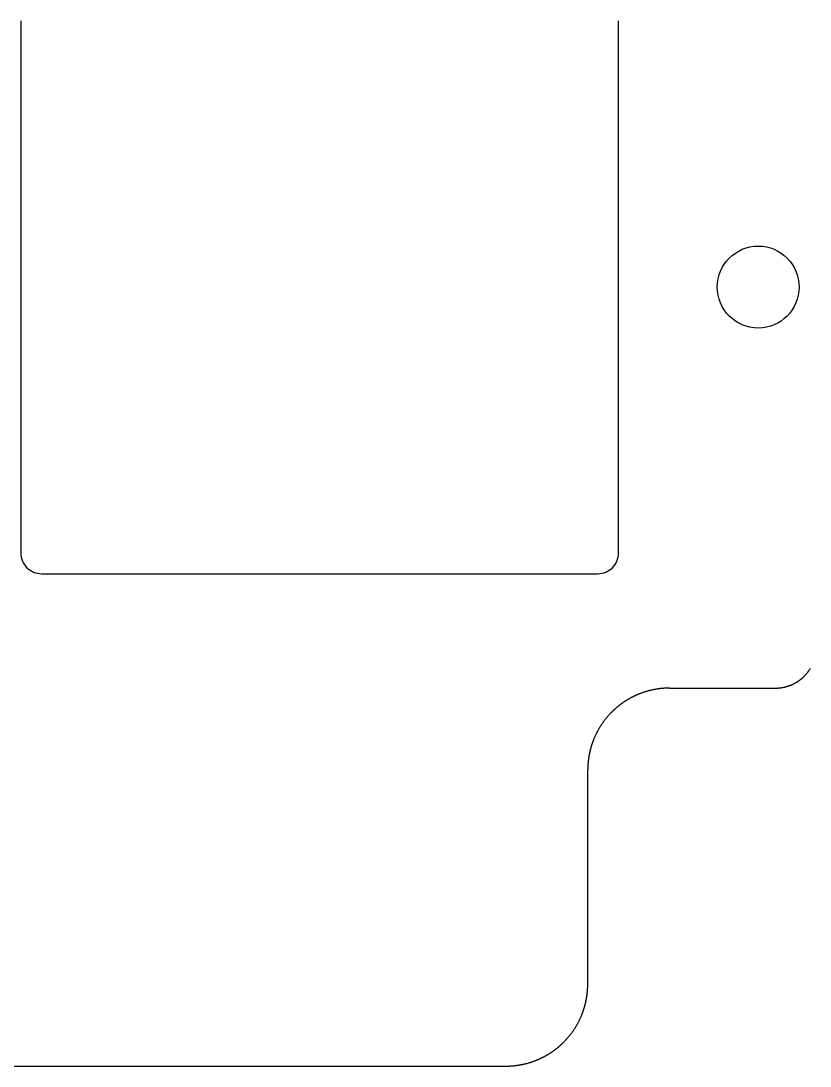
# Model space of a CAD drawing. Header units: millimetres. Extents: x -10 to 277, y -95 to 18.
# Drawn here: x 21.27 to 40.56, y -95.23 to -69.7 of the extents above; entities that cross this region are included whole.
import ezdxf

# ---------------------------------------------------------------- set-up
doc = ezdxf.new("R2010")
doc.units = ezdxf.units.MM
doc.header["$MEASUREMENT"] = 0
doc.layers.add('Edge.Cuts', color=53, linetype='CONTINUOUS')

msp = doc.modelspace()

# ---------------------------------------------------------------- linework, layer by layer
at = {"layer": 'Edge.Cuts', "linetype": 'Continuous'}
for p, q in [((21.275, -69.7), (21.275, -82.7)), ((35.875, -82.7), (35.875, -69.7)), ((21.775, -83.2), (35.375, -83.2)), ((40.340599, -85.769565), (40.344058, -85.766731)), ((40.344058, -85.766731), (40.347505, -85.763882)), ((40.347505, -85.763882), (40.350939, -85.761018)), ((40.350939, -85.761018), (40.35436, -85.758138)), ((40.35436, -85.758138), (40.357768, -85.755243)), ((40.357768, -85.755243), (40.361163, -85.752333)), ((40.361163, -85.752333), (40.364545, -85.749408)), ((40.364545, -85.749408), (40.367914, -85.746468)), ((40.367914, -85.746468), (40.371269, -85.743512)), ((40.371269, -85.743512), (40.374611, -85.740542)), ((40.374611, -85.740542), (40.37794, -85.737557)), ((40.37794, -85.737557), (40.381255, -85.734558)), ((40.381255, -85.734558), (40.384557, -85.731542)), ((40.384557, -85.731542), (40.387845, -85.728514)), ((40.387845, -85.728514), (40.39112, -85.725469)), ((40.39112, -85.725469), (40.39438, -85.722411)), ((40.39438, -85.722411), (40.397628, -85.719338)), ((40.397628, -85.719338), (40.400861, -85.71625)), ((40.400861, -85.71625), (40.404081, -85.713148)), ((40.404081, -85.713148), (40.407286, -85.710032)), ((40.407286, -85.710032), (40.410478, -85.706901)), ((40.410478, -85.706901), (40.413654, -85.703757)), ((40.413654, -85.703757), (40.416818, -85.700597)), ((40.416818, -85.700597), (40.419967, -85.697424)), ((40.419967, -85.697424), (40.423102, -85.694237)), ((40.423102, -85.694237), (40.426222, -85.691036)), ((40.426222, -85.691036), (40.429329, -85.68782)), ((40.429329, -85.68782), (40.43242, -85.684592)), ((40.43242, -85.684592), (40.435498, -85.681348)), ((40.435498, -85.681348), (40.43856, -85.678092)), ((40.43856, -85.678092), (40.441609, -85.674821)), ((40.441609, -85.674821), (40.444642, -85.671538)), ((40.444642, -85.671538), (40.447661, -85.66824)), ((40.447661, -85.66824), (40.450665, -85.664929)), ((40.450665, -85.664929), (40.453655, -85.661604)), ((40.453655, -85.661604), (40.456629, -85.658267)), ((40.456629, -85.658267), (40.459589, -85.654915)), ((40.459589, -85.654915), (40.462533, -85.65155)), ((40.462533, -85.65155), (40.465463, -85.648172)), ((40.465463, -85.648172), (40.468377, -85.644781)), ((40.468377, -85.644781), (40.471277, -85.641377)), ((40.471277, -85.641377), (40.474161, -85.63796)), ((40.474161, -85.63796), (40.47703, -85.634529)), ((40.47703, -85.634529), (40.479884, -85.631086)), ((40.479884, -85.631086), (40.482723, -85.627629)), ((40.482723, -85.627629), (40.485545, -85.624161)), ((40.485545, -85.624161), (40.488353, -85.620679)), ((40.488353, -85.620679), (40.491145, -85.617185)), ((40.491145, -85.617185), (40.493922, -85.613677)), ((40.493922, -85.613677), (40.496683, -85.610158)), ((40.496683, -85.610158), (40.499429, -85.606625)), ((40.499429, -85.606625), (40.502159, -85.603081)), ((40.502159, -85.603081), (40.504874, -85.599523)), ((40.504874, -85.599523), (40.507572, -85.595954)), ((40.507572, -85.595954), (40.510255, -85.592371)), ((40.510255, -85.592371), (40.512921, -85.588778)), ((40.512921, -85.588778), (40.515573, -85.58517)), ((40.515573, -85.58517), (40.518208, -85.581553)), ((40.518208, -85.581553), (40.520827, -85.577921)), ((40.520827, -85.577921), (40.52343, -85.574279)), ((40.52343, -85.574279), (40.526018, -85.570624)), ((40.526018, -85.570624), (40.528588, -85.566958)), ((40.528588, -85.566958), (40.531144, -85.563278)), ((40.531144, -85.563278), (40.533682, -85.559589)), ((40.533682, -85.559589), (40.536205, -85.555886)), ((40.536205, -85.555886), (40.5409, -85.5489)), ((40.543067, -85.545649), (40.5409, -85.5489)), ((40.553035, -85.53078), (40.543067, -85.545649)), ((40.563045, -85.515992), (40.553035, -85.53078)), ((36.797685, -86.021559), (36.785219, -86.023667)), ((36.810164, -86.019529), (36.797685, -86.021559)), ((36.822656, -86.017578), (36.810164, -86.019529)), ((36.83516, -86.015706), (36.822656, -86.017578)), ((36.847675, -86.013914), (36.83516, -86.015706)), ((36.860202, -86.0122), (36.847675, -86.013914)), ((36.872739, -86.010566), (36.860202, -86.0122)), ((36.885286, -86.009011), (36.872739, -86.010566)), ((36.897843, -86.007536), (36.885286, -86.009011)), ((36.910408, -86.00614), (36.897843, -86.007536)), ((36.922983, -86.004823), (36.910408, -86.00614)), ((36.935566, -86.003586), (36.922983, -86.004823)), ((36.948157, -86.002429), (36.935566, -86.003586)), ((36.960755, -86.001351), (36.948157, -86.002429)), ((36.97336, -86.000353), (36.960755, -86.001351)), ((36.985972, -85.999434), (36.97336, -86.000353)), ((36.99859, -85.998596), (36.985972, -85.999434)), ((37.011213, -85.997837), (36.99859, -85.998596)), ((37.023841, -85.997158), (37.011213, -85.997837)), ((37.036474, -85.996558), (37.023841, -85.997158)), ((37.049111, -85.996039), (37.036474, -85.996558)), ((37.061752, -85.995599), (37.049111, -85.996039)), ((37.074397, -85.99524), (37.061752, -85.995599)), ((37.087044, -85.99496), (37.074397, -85.99524)), ((37.099694, -85.99476), (37.087044, -85.99496)), ((37.112346, -85.99464), (37.099694, -85.99476)), ((37.125, -85.9946), (37.112346, -85.99464)), ((37.125, -85.9946), (39.7085, -85.9946)), ((39.7085, -85.9946), (39.717456, -85.99456)), ((39.717456, -85.99456), (39.726409, -85.99444)), ((39.726409, -85.99444), (39.735358, -85.99424)), ((39.735358, -85.99424), (39.744303, -85.993961)), ((39.744303, -85.993961), (39.753244, -85.993601)), ((39.753244, -85.993601), (39.76218, -85.993162)), ((39.76218, -85.993162), (39.771109, -85.992643)), ((39.771109, -85.992643), (39.780033, -85.992045)), ((39.780033, -85.992045), (39.788949, -85.991366)), ((39.788949, -85.991366), (39.797858, -85.990609)), ((39.797858, -85.990609), (39.806759, -85.989771)), ((39.806759, -85.989771), (39.815652, -85.988854)), ((39.815652, -85.988854), (39.824535, -85.987858)), ((39.824535, -85.987858), (39.833408, -85.986783)), ((39.833408, -85.986783), (39.842271, -85.985628)), ((39.842271, -85.985628), (39.851122, -85.984394)), ((39.851122, -85.984394), (39.859962, -85.983081)), ((39.859962, -85.983081), (39.86879, -85.981689)), ((39.86879, -85.981689), (39.877605, -85.980218)), ((39.877605, -85.980218), (39.886406, -85.978668)), ((39.886406, -85.978668), (39.895193, -85.977039)), ((39.895193, -85.977039), (39.903965, -85.975332)), ((39.903965, -85.975332), (39.912722, -85.973547)), ((39.912722, -85.973547), (39.921463, -85.971683)), ((39.921463, -85.971683), (39.930187, -85.969741)), ((39.930187, -85.969741), (39.938893, -85.967721)), ((39.938893, -85.967721), (39.947581, -85.965624)), ((39.947581, -85.965624), (39.956251, -85.963448)), ((39.956251, -85.963448), (39.964901, -85.961195)), ((39.964901, -85.961195), (39.973531, -85.958865)), ((39.973531, -85.958865), (39.98214, -85.956457)), ((39.98214, -85.956457), (39.990728, -85.953972)), ((39.990728, -85.953972), (39.999294, -85.95141)), ((39.999294, -85.95141), (40.007837, -85.948772)), ((40.007837, -85.948772), (40.016356, -85.946058)), ((40.016356, -85.946058), (40.024852, -85.943267)), ((40.024852, -85.943267), (40.033322, -85.9404)), ((40.033322, -85.9404), (40.041767, -85.937457)), ((40.041767, -85.937457), (40.050186, -85.934439)), ((40.050186, -85.934439), (40.058578, -85.931345)), ((40.058578, -85.931345), (40.066943, -85.928176)), ((40.066943, -85.928176), (40.075279, -85.924933)), ((40.075279, -85.924933), (40.083586, -85.921615)), ((40.083586, -85.921615), (40.091864, -85.918222)), ((40.091864, -85.918222), (40.100111, -85.914756)), ((40.100111, -85.914756), (40.108328, -85.911216)), ((40.108328, -85.911216), (40.116513, -85.907602)), ((40.116513, -85.907602), (40.124665, -85.903915)), ((40.124665, -85.903915), (40.132785, -85.900156)), ((40.132785, -85.900156), (40.140871, -85.896323)), ((40.140871, -85.896323), (40.148922, -85.892419)), ((40.148922, -85.892419), (40.156938, -85.888443)), ((40.156938, -85.888443), (40.164919, -85.884395)), ((40.164919, -85.884395), (40.172863, -85.880275)), ((40.172863, -85.880275), (40.180771, -85.876085)), ((40.180771, -85.876085), (40.18471, -85.873964)), ((40.18471, -85.873964), (40.18864, -85.871825)), ((40.18864, -85.871825), (40.192561, -85.869668)), ((40.192561, -85.869668), (40.196471, -85.867494)), ((40.196471, -85.867494), (40.200372, -85.865302)), ((40.200372, -85.865302), (40.204264, -85.863093)), ((40.204264, -85.863093), (40.208145, -85.860867)), ((40.208145, -85.860867), (40.212016, -85.858623)), ((40.212016, -85.858623), (40.215877, -85.856362)), ((40.215877, -85.856362), (40.219728, -85.854084)), ((40.219728, -85.854084), (40.223569, -85.851789)), ((40.223569, -85.851789), (40.227399, -85.849476)), ((40.227399, -85.849476), (40.231219, -85.847146)), ((40.231219, -85.847146), (40.235029, -85.8448)), ((40.235029, -85.8448), (40.238828, -85.842436)), ((40.238828, -85.842436), (40.242616, -85.840055)), ((40.242616, -85.840055), (40.246394, -85.837658)), ((40.246394, -85.837658), (40.250161, -85.835244)), ((40.250161, -85.835244), (40.253917, -85.832813)), ((40.253917, -85.832813), (40.257662, -85.830365)), ((40.257662, -85.830365), (40.261395, -85.8279)), ((40.261395, -85.8279), (40.265118, -85.825419)), ((40.265118, -85.825419), (40.26883, -85.822921)), ((40.26883, -85.822921), (40.272531, -85.820407)), ((40.272531, -85.820407), (40.276219, -85.817876)), ((40.276219, -85.817876), (40.279897, -85.815329)), ((40.279897, -85.815329), (40.283563, -85.812766)), ((40.283563, -85.812766), (40.287218, -85.810185)), ((40.287218, -85.810185), (40.290861, -85.807589)), ((40.290861, -85.807589), (40.294492, -85.804977)), ((40.294492, -85.804977), (40.298111, -85.802349)), ((40.298111, -85.802349), (40.301719, -85.799704)), ((40.301719, -85.799704), (40.305315, -85.797043)), ((40.305315, -85.797043), (40.308898, -85.794366)), ((40.308898, -85.794366), (40.31247, -85.791674)), ((40.31247, -85.791674), (40.316029, -85.788965)), ((40.316029, -85.788965), (40.319576, -85.786241)), ((40.319576, -85.786241), (40.323111, -85.7835)), ((40.323111, -85.7835), (40.326634, -85.780745)), ((40.326634, -85.780745), (40.330144, -85.777973)), ((40.330144, -85.777973), (40.333641, -85.775186)), ((40.333641, -85.775186), (40.337127, -85.772383)), ((40.337127, -85.772383), (40.340599, -85.769565)), ((36.100953, -86.276666), (36.095525, -86.279913)), ((36.106391, -86.273436), (36.100953, -86.276666)), ((36.111839, -86.270224), (36.106391, -86.273436)), ((36.117298, -86.267028), (36.111839, -86.270224)), ((36.122766, -86.26385), (36.117298, -86.267028)), ((36.128245, -86.260689), (36.122766, -86.26385)), ((36.133733, -86.257545), (36.128245, -86.260689)), ((36.139232, -86.254419), (36.133733, -86.257545)), ((36.14474, -86.25131), (36.139232, -86.254419)), ((36.150259, -86.248219), (36.14474, -86.25131)), ((36.155787, -86.245145), (36.150259, -86.248219)), ((36.161325, -86.242088), (36.155787, -86.245145)), ((36.166872, -86.23905), (36.161325, -86.242088)), ((36.172429, -86.236028), (36.166872, -86.23905)), ((36.177996, -86.233024), (36.172429, -86.236028)), ((36.183572, -86.230038), (36.177996, -86.233024)), ((36.189157, -86.22707), (36.183572, -86.230038)), ((36.194753, -86.224118), (36.189157, -86.22707)), ((36.200357, -86.221185), (36.194753, -86.224118)), ((36.20597, -86.21827), (36.200357, -86.221185)), ((36.211593, -86.215372), (36.20597, -86.21827)), ((36.217225, -86.212492), (36.211593, -86.215372)), ((36.222866, -86.20963), (36.217225, -86.212492)), ((36.228516, -86.206785), (36.222866, -86.20963)), ((36.234175, -86.203959), (36.228516, -86.206785)), ((36.239843, -86.20115), (36.234175, -86.203959)), ((36.24552, -86.19836), (36.239843, -86.20115)), ((36.251206, -86.195587), (36.24552, -86.19836)), ((36.2569, -86.192833), (36.251206, -86.195587)), ((36.262603, -86.190096), (36.2569, -86.192833)), ((36.268315, -86.187377), (36.262603, -86.190096)), ((36.274035, -86.184677), (36.268315, -86.187377)), ((36.279764, -86.181994), (36.274035, -86.184677)), ((36.285501, -86.17933), (36.279764, -86.181994)), ((36.291247, -86.176684), (36.285501, -86.17933)), ((36.297001, -86.174056), (36.291247, -86.176684)), ((36.302763, -86.171446), (36.297001, -86.174056)), ((36.308534, -86.168854), (36.302763, -86.171446)), ((36.314312, -86.166281), (36.308534, -86.168854)), ((36.320099, -86.163726), (36.314312, -86.166281)), ((36.325894, -86.161189), (36.320099, -86.163726)), ((36.331697, -86.158671), (36.325894, -86.161189)), ((36.337508, -86.156171), (36.331697, -86.158671)), ((36.343326, -86.153689), (36.337508, -86.156171)), ((36.349153, -86.151226), (36.343326, -86.153689)), ((36.354987, -86.148781), (36.349153, -86.151226)), ((36.360829, -86.146355), (36.354987, -86.148781)), ((36.372535, -86.141558), (36.360829, -86.146355)), ((36.384272, -86.136835), (36.372535, -86.141558)), ((36.396038, -86.132186), (36.384272, -86.136835)), ((36.407833, -86.127612), (36.396038, -86.132186)), ((36.419656, -86.123113), (36.407833, -86.127612)), ((36.431508, -86.118688), (36.419656, -86.123113)), ((36.443387, -86.114339), (36.431508, -86.118688)), ((36.455294, -86.110065), (36.443387, -86.114339)), ((36.467227, -86.105866), (36.455294, -86.110065)), ((36.479186, -86.101743), (36.467227, -86.105866)), ((36.491171, -86.097696), (36.479186, -86.101743)), ((36.503181, -86.093725), (36.491171, -86.097696)), ((36.515215, -86.089829), (36.503181, -86.093725)), ((36.527274, -86.08601), (36.515215, -86.089829)), ((36.539356, -86.082268), (36.527274, -86.08601)), ((36.551462, -86.078602), (36.539356, -86.082268)), ((36.56359, -86.075013), (36.551462, -86.078602)), ((36.575741, -86.0715), (36.56359, -86.075013)), ((36.587913, -86.068065), (36.575741, -86.0715)), ((36.600106, -86.064706), (36.587913, -86.068065)), ((36.61232, -86.061425), (36.600106, -86.064706)), ((36.624554, -86.058221), (36.61232, -86.061425)), ((36.636809, -86.055095), (36.624554, -86.058221)), ((36.649082, -86.052047), (36.636809, -86.055095)), ((36.661374, -86.049076), (36.649082, -86.052047)), ((36.673684, -86.046183), (36.661374, -86.049076)), ((36.686012, -86.043368), (36.673684, -86.046183)), ((36.698358, -86.040631), (36.686012, -86.043368)), ((36.71072, -86.037972), (36.698358, -86.040631)), ((36.723098, -86.035392), (36.71072, -86.037972)), ((36.735493, -86.03289), (36.723098, -86.035392)), ((36.747902, -86.030466), (36.735493, -86.03289)), ((36.760327, -86.028121), (36.747902, -86.030466)), ((36.772766, -86.025855), (36.760327, -86.028121)), ((36.785219, -86.023667), (36.772766, -86.025855)), ((35.762567, -86.53046), (35.757941, -86.534779)), ((35.767206, -86.526157), (35.762567, -86.53046)), ((35.771859, -86.521867), (35.767206, -86.526157)), ((35.776525, -86.517594), (35.771859, -86.521867)), ((35.781204, -86.513335), (35.776525, -86.517594)), ((35.785896, -86.509091), (35.781204, -86.513335)), ((35.790603, -86.504862), (35.785896, -86.509091)), ((35.795322, -86.500648), (35.790603, -86.504862)), ((35.800054, -86.496449), (35.795322, -86.500648)), ((35.804799, -86.492265), (35.800054, -86.496449)), ((35.809558, -86.488096), (35.804799, -86.492265)), ((35.814329, -86.483943), (35.809558, -86.488096)), ((35.819114, -86.479804), (35.814329, -86.483943)), ((35.823911, -86.475682), (35.819114, -86.479804)), ((35.828722, -86.471573), (35.823911, -86.475682)), ((35.833545, -86.467481), (35.828722, -86.471573)), ((35.838382, -86.463404), (35.833545, -86.467481)), ((35.84323, -86.459342), (35.838382, -86.463404)), ((35.848093, -86.455296), (35.84323, -86.459342)), ((35.852966, -86.451265), (35.848093, -86.455296)), ((35.857854, -86.447249), (35.852966, -86.451265)), ((35.862753, -86.44325), (35.857854, -86.447249)), ((35.867666, -86.439265), (35.862753, -86.44325)), ((35.87259, -86.435297), (35.867666, -86.439265)), ((35.877528, -86.431344), (35.87259, -86.435297)), ((35.882477, -86.427407), (35.877528, -86.431344)), ((35.88744, -86.423485), (35.882477, -86.427407)), ((35.892414, -86.419579), (35.88744, -86.423485)), ((35.897401, -86.415689), (35.892414, -86.419579)), ((35.902399, -86.411815), (35.897401, -86.415689)), ((35.907411, -86.407956), (35.902399, -86.411815)), ((35.912434, -86.404114), (35.907411, -86.407956)), ((35.917469, -86.400287), (35.912434, -86.404114)), ((35.922516, -86.396477), (35.917469, -86.400287)), ((35.927576, -86.392682), (35.922516, -86.396477)), ((35.932647, -86.388904), (35.927576, -86.392682)), ((35.937731, -86.385141), (35.932647, -86.388904)), ((35.942826, -86.381395), (35.937731, -86.385141)), ((35.947933, -86.377664), (35.942826, -86.381395)), ((35.953052, -86.37395), (35.947933, -86.377664)), ((35.958183, -86.370252), (35.953052, -86.37395)), ((35.963324, -86.366571), (35.958183, -86.370252)), ((35.968479, -86.362905), (35.963324, -86.366571)), ((35.973644, -86.359257), (35.968479, -86.362905)), ((35.978821, -86.355624), (35.973644, -86.359257)), ((35.984009, -86.352008), (35.978821, -86.355624)), ((35.989209, -86.348408), (35.984009, -86.352008)), ((35.99442, -86.344825), (35.989209, -86.348408)), ((35.999643, -86.341257), (35.99442, -86.344825)), ((36.004876, -86.337707), (35.999643, -86.341257)), ((36.010121, -86.334173), (36.004876, -86.337707)), ((36.015377, -86.330656), (36.010121, -86.334173)), ((36.020645, -86.327156), (36.015377, -86.330656)), ((36.025923, -86.323672), (36.020645, -86.327156)), ((36.031213, -86.320204), (36.025923, -86.323672)), ((36.036513, -86.316754), (36.031213, -86.320204)), ((36.041824, -86.31332), (36.036513, -86.316754)), ((36.047146, -86.309904), (36.041824, -86.31332)), ((36.052479, -86.306503), (36.047146, -86.309904)), ((36.057822, -86.30312), (36.052479, -86.306503)), ((36.063177, -86.299754), (36.057822, -86.30312)), ((36.068542, -86.296405), (36.063177, -86.299754)), ((36.073918, -86.293072), (36.068542, -86.296405)), ((36.079304, -86.289757), (36.073918, -86.293072)), ((36.084701, -86.286458), (36.079304, -86.289757)), ((36.090107, -86.283177), (36.084701, -86.286458)), ((36.095525, -86.279913), (36.090107, -86.283177)), ((35.53599, -86.7801), (35.528344, -86.790169)), ((35.5437, -86.770079), (35.53599, -86.7801)), ((35.551474, -86.760107), (35.5437, -86.770079)), ((35.55931, -86.750184), (35.551474, -86.760107)), ((35.567209, -86.740311), (35.55931, -86.750184)), ((35.57517, -86.730487), (35.567209, -86.740311)), ((35.583194, -86.720715), (35.57517, -86.730487)), ((35.591279, -86.710993), (35.583194, -86.720715)), ((35.599426, -86.701322), (35.591279, -86.710993)), ((35.607634, -86.691702), (35.599426, -86.701322)), ((35.615903, -86.682134), (35.607634, -86.691702)), ((35.624232, -86.672618), (35.615903, -86.682134)), ((35.632622, -86.663155), (35.624232, -86.672618)), ((35.641072, -86.653745), (35.632622, -86.663155)), ((35.649582, -86.644387), (35.641072, -86.653745)), ((35.658151, -86.635083), (35.649582, -86.644387)), ((35.66678, -86.625833), (35.658151, -86.635083)), ((35.675467, -86.616637), (35.66678, -86.625833)), ((35.684213, -86.607496), (35.675467, -86.616637)), ((35.693018, -86.598409), (35.684213, -86.607496)), ((35.70188, -86.589377), (35.693018, -86.598409)), ((35.7108, -86.5804), (35.70188, -86.589377)), ((35.712433, -86.578769), (35.7108, -86.5804)), ((35.716923, -86.574304), (35.712433, -86.578769)), ((35.721425, -86.569854), (35.716923, -86.574304)), ((35.725942, -86.565418), (35.721425, -86.569854)), ((35.730472, -86.560998), (35.725942, -86.565418)), ((35.735016, -86.556591), (35.730472, -86.560998)), ((35.739574, -86.5522), (35.735016, -86.556591)), ((35.744146, -86.547822), (35.739574, -86.5522)), ((35.74873, -86.54346), (35.744146, -86.547822)), ((35.753329, -86.539111), (35.74873, -86.54346)), ((35.757941, -86.534779), (35.753329, -86.539111)), ((35.37066, -87.034258), (35.364621, -87.045372)), ((35.376768, -87.023183), (35.37066, -87.034258)), ((35.382946, -87.012146), (35.376768, -87.023183)), ((35.389194, -87.001149), (35.382946, -87.012146)), ((35.39551, -86.990192), (35.389194, -87.001149)), ((35.401896, -86.979276), (35.39551, -86.990192)), ((35.408351, -86.9684), (35.401896, -86.979276)), ((35.414874, -86.957566), (35.408351, -86.9684)), ((35.421466, -86.946773), (35.414874, -86.957566)), ((35.428125, -86.936022), (35.421466, -86.946773)), ((35.434852, -86.925314), (35.428125, -86.936022)), ((35.441647, -86.914649), (35.434852, -86.925314)), ((35.448509, -86.904028), (35.441647, -86.914649)), ((35.455437, -86.89345), (35.448509, -86.904028)), ((35.462433, -86.882916), (35.455437, -86.89345)), ((35.469494, -86.872427), (35.462433, -86.882916)), ((35.476622, -86.861983), (35.469494, -86.872427)), ((35.483816, -86.851584), (35.476622, -86.861983)), ((35.491075, -86.841232), (35.483816, -86.851584)), ((35.498399, -86.830925), (35.491075, -86.841232)), ((35.505789, -86.820665), (35.498399, -86.830925)), ((35.513243, -86.810452), (35.505789, -86.820665)), ((35.520761, -86.800287), (35.513243, -86.810452)), ((35.528344, -86.790169), (35.520761, -86.800287)), ((35.249971, -87.298726), (35.247779, -87.30466)), ((35.252181, -87.292799), (35.249971, -87.298726)), ((35.25441, -87.286879), (35.252181, -87.292799)), ((35.256658, -87.280967), (35.25441, -87.286879)), ((35.258925, -87.275061), (35.256658, -87.280967)), ((35.26121, -87.269162), (35.258925, -87.275061)), ((35.263514, -87.263271), (35.26121, -87.269162)), ((35.265837, -87.257387), (35.263514, -87.263271)), ((35.268178, -87.251511), (35.265837, -87.257387)), ((35.270538, -87.245642), (35.268178, -87.251511)), ((35.272916, -87.23978), (35.270538, -87.245642)), ((35.275313, -87.233926), (35.272916, -87.23978)), ((35.277728, -87.22808), (35.275313, -87.233926)), ((35.282614, -87.21641), (35.277728, -87.22808)), ((35.287573, -87.204771), (35.282614, -87.21641)), ((35.292606, -87.193164), (35.287573, -87.204771)), ((35.297713, -87.18159), (35.292606, -87.193164)), ((35.302892, -87.170048), (35.297713, -87.18159)), ((35.308144, -87.158539), (35.302892, -87.170048)), ((35.313469, -87.147063), (35.308144, -87.158539)), ((35.318866, -87.135622), (35.313469, -87.147063)), ((35.324335, -87.124215), (35.318866, -87.135622)), ((35.329876, -87.112843), (35.324335, -87.124215)), ((35.335489, -87.101507), (35.329876, -87.112843)), ((35.341174, -87.090206), (35.335489, -87.101507)), ((35.346929, -87.078942), (35.341174, -87.090206)), ((35.352756, -87.067715), (35.346929, -87.078942)), ((35.358653, -87.056525), (35.352756, -87.067715)), ((35.364621, -87.045372), (35.358653, -87.056525)), ((35.174317, -87.55318), (35.17293, -87.55935)), ((35.175723, -87.547013), (35.174317, -87.55318)), ((35.177148, -87.540852), (35.175723, -87.547013)), ((35.178593, -87.534694), (35.177148, -87.540852)), ((35.180057, -87.528542), (35.178593, -87.534694)), ((35.181541, -87.522393), (35.180057, -87.528542)), ((35.183044, -87.51625), (35.181541, -87.522393)), ((35.184567, -87.510111), (35.183044, -87.51625)), ((35.186109, -87.503978), (35.184567, -87.510111)), ((35.18767, -87.497849), (35.186109, -87.503978)), ((35.189251, -87.491725), (35.18767, -87.497849)), ((35.190851, -87.485605), (35.189251, -87.491725)), ((35.192471, -87.479492), (35.190851, -87.485605)), ((35.19411, -87.473383), (35.192471, -87.479492)), ((35.195768, -87.467279), (35.19411, -87.473383)), ((35.197446, -87.46118), (35.195768, -87.467279)), ((35.199142, -87.455088), (35.197446, -87.46118)), ((35.200859, -87.449), (35.199142, -87.455088)), ((35.202594, -87.442917), (35.200859, -87.449)), ((35.204349, -87.43684), (35.202594, -87.442917)), ((35.206122, -87.430769), (35.204349, -87.43684)), ((35.207915, -87.424703), (35.206122, -87.430769)), ((35.209728, -87.418643), (35.207915, -87.424703)), ((35.211559, -87.412589), (35.209728, -87.418643)), ((35.21341, -87.40654), (35.211559, -87.412589)), ((35.215279, -87.400497), (35.21341, -87.40654)), ((35.217168, -87.394461), (35.215279, -87.400497)), ((35.219076, -87.38843), (35.217168, -87.394461)), ((35.221003, -87.382405), (35.219076, -87.38843)), ((35.222949, -87.376386), (35.221003, -87.382405)), ((35.224914, -87.370374), (35.222949, -87.376386)), ((35.226898, -87.364368), (35.224914, -87.370374)), ((35.228901, -87.358368), (35.226898, -87.364368)), ((35.230923, -87.352374), (35.228901, -87.358368)), ((35.232964, -87.346387), (35.230923, -87.352374)), ((35.235024, -87.340406), (35.232964, -87.346387)), ((35.237102, -87.334432), (35.235024, -87.340406)), ((35.2392, -87.328464), (35.237102, -87.334432)), ((35.241316, -87.322503), (35.2392, -87.328464)), ((35.243452, -87.316548), (35.241316, -87.322503)), ((35.245606, -87.310601), (35.243452, -87.316548)), ((35.247779, -87.30466), (35.245606, -87.310601)), ((35.133619, -87.809072), (35.133042, -87.815371)), ((35.134215, -87.802776), (35.133619, -87.809072)), ((35.134831, -87.796481), (35.134215, -87.802776)), ((35.135468, -87.790189), (35.134831, -87.796481)), ((35.136124, -87.783898), (35.135468, -87.790189)), ((35.1368, -87.77761), (35.136124, -87.783898)), ((35.137496, -87.771324), (35.1368, -87.77761)), ((35.138212, -87.765041), (35.137496, -87.771324)), ((35.138947, -87.758759), (35.138212, -87.765041)), ((35.139703, -87.75248), (35.138947, -87.758759)), ((35.140478, -87.746203), (35.139703, -87.75248)), ((35.141274, -87.73993), (35.140478, -87.746203)), ((35.142089, -87.733658), (35.141274, -87.73993)), ((35.142924, -87.72739), (35.142089, -87.733658)), ((35.143779, -87.721123), (35.142924, -87.72739)), ((35.144653, -87.714861), (35.143779, -87.721123)), ((35.145548, -87.7086), (35.144653, -87.714861)), ((35.146462, -87.702343), (35.145548, -87.7086)), ((35.147396, -87.696088), (35.146462, -87.702343)), ((35.148349, -87.689836), (35.147396, -87.696088)), ((35.149323, -87.683587), (35.148349, -87.689836)), ((35.150316, -87.677342), (35.149323, -87.683587)), ((35.151329, -87.6711), (35.150316, -87.677342)), ((35.152362, -87.664861), (35.151329, -87.6711)), ((35.153415, -87.658625), (35.152362, -87.664861)), ((35.154487, -87.652393), (35.153415, -87.658625)), ((35.155579, -87.646164), (35.154487, -87.652393)), ((35.156691, -87.639939), (35.155579, -87.646164)), ((35.157822, -87.633716), (35.156691, -87.639939)), ((35.158973, -87.627498), (35.157822, -87.633716)), ((35.160144, -87.621283), (35.158973, -87.627498)), ((35.161334, -87.615072), (35.160144, -87.621283)), ((35.162544, -87.608865), (35.161334, -87.615072)), ((35.163774, -87.602662), (35.162544, -87.608865)), ((35.165023, -87.596462), (35.163774, -87.602662)), ((35.166292, -87.590267), (35.165023, -87.596462)), ((35.167581, -87.584075), (35.166292, -87.590267)), ((35.168889, -87.577888), (35.167581, -87.584075)), ((35.170216, -87.571704), (35.168889, -87.577888)), ((35.171564, -87.565525), (35.170216, -87.571704)), ((35.17293, -87.55935), (35.171564, -87.565525)), ((35.125001, -87.992292), (35.125, -87.9946)), ((35.125, -93.226), (35.125, -87.9946)), ((35.125019, -87.98596), (35.125001, -87.992292)), ((35.125056, -87.979631), (35.125019, -87.98596)), ((35.125113, -87.973301), (35.125056, -87.979631)), ((35.125191, -87.966973), (35.125113, -87.973301)), ((35.125288, -87.960643), (35.125191, -87.966973)), ((35.125405, -87.954316), (35.125288, -87.960643)), ((35.125543, -87.947988), (35.125405, -87.954316)), ((35.1257, -87.941663), (35.125543, -87.947988)), ((35.125877, -87.935336), (35.1257, -87.941663)), ((35.126075, -87.929012), (35.125877, -87.935336)), ((35.126292, -87.922688), (35.126075, -87.929012)), ((35.126529, -87.916365), (35.126292, -87.922688)), ((35.126787, -87.910043), (35.126529, -87.916365)), ((35.127064, -87.903723), (35.126787, -87.910043)), ((35.127361, -87.897402), (35.127064, -87.903723)), ((35.127678, -87.891084), (35.127361, -87.897402)), ((35.128016, -87.884766), (35.127678, -87.891084)), ((35.128373, -87.87845), (35.128016, -87.884766)), ((35.12875, -87.872135), (35.128373, -87.87845)), ((35.129147, -87.865822), (35.12875, -87.872135)), ((35.129564, -87.859509), (35.129147, -87.865822)), ((35.130001, -87.8532), (35.129564, -87.859509)), ((35.130458, -87.84689), (35.130001, -87.8532)), ((35.130935, -87.840583), (35.130458, -87.84689)), ((35.131432, -87.834277), (35.130935, -87.840583)), ((35.131949, -87.827973), (35.131432, -87.834277)), ((35.132485, -87.82167), (35.131949, -87.827973)), ((35.133042, -87.815371), (35.132485, -87.82167)), ((35.114532, -93.430411), (35.115169, -93.424119)), ((35.115169, -93.424119), (35.115785, -93.417824)), ((35.115785, -93.417824), (35.116381, -93.411528)), ((35.116381, -93.411528), (35.116958, -93.405229)), ((35.116958, -93.405229), (35.117515, -93.39893)), ((35.117515, -93.39893), (35.118051, -93.392627)), ((35.118051, -93.392627), (35.118568, -93.386323)), ((35.118568, -93.386323), (35.119065, -93.380017)), ((35.119065, -93.380017), (35.119542, -93.37371)), ((35.119542, -93.37371), (35.119999, -93.3674)), ((35.119999, -93.3674), (35.120436, -93.361091)), ((35.120436, -93.361091), (35.120853, -93.354778)), ((35.120853, -93.354778), (35.12125, -93.348465)), ((35.12125, -93.348465), (35.121627, -93.34215)), ((35.121627, -93.34215), (35.121984, -93.335834)), ((35.121984, -93.335834), (35.122322, -93.329516)), ((35.122322, -93.329516), (35.122639, -93.323198)), ((35.122639, -93.323198), (35.122936, -93.316877)), ((35.122936, -93.316877), (35.123213, -93.310557)), ((35.123213, -93.310557), (35.123471, -93.304235)), ((35.123471, -93.304235), (35.123708, -93.297912)), ((35.123708, -93.297912), (35.123925, -93.291588)), ((35.123925, -93.291588), (35.124123, -93.285264)), ((35.124123, -93.285264), (35.1243, -93.278937)), ((35.1243, -93.278937), (35.124457, -93.272612)), ((35.124457, -93.272612), (35.124595, -93.266284)), ((35.124595, -93.266284), (35.124712, -93.259957)), ((35.124712, -93.259957), (35.124809, -93.253627)), ((35.124809, -93.253627), (35.124887, -93.247299)), ((35.124887, -93.247299), (35.124944, -93.240969)), ((35.124944, -93.240969), (35.124981, -93.23464)), ((35.124981, -93.23464), (35.124999, -93.228308)), ((35.124999, -93.228308), (35.125, -93.226)), ((35.071407, -93.685906), (35.072852, -93.679748)), ((35.072852, -93.679748), (35.074277, -93.673587)), ((35.074277, -93.673587), (35.075683, -93.66742)), ((35.075683, -93.66742), (35.07707, -93.66125)), ((35.07707, -93.66125), (35.078436, -93.655075)), ((35.078436, -93.655075), (35.079784, -93.648896)), ((35.079784, -93.648896), (35.081111, -93.642712)), ((35.081111, -93.642712), (35.082419, -93.636525)), ((35.082419, -93.636525), (35.083708, -93.630333)), ((35.083708, -93.630333), (35.084977, -93.624138)), ((35.084977, -93.624138), (35.086226, -93.617938)), ((35.086226, -93.617938), (35.087456, -93.611735)), ((35.087456, -93.611735), (35.088666, -93.605528)), ((35.088666, -93.605528), (35.089856, -93.599317)), ((35.089856, -93.599317), (35.091027, -93.593102)), ((35.091027, -93.593102), (35.092178, -93.586884)), ((35.092178, -93.586884), (35.093309, -93.580661)), ((35.093309, -93.580661), (35.094421, -93.574436)), ((35.094421, -93.574436), (35.095513, -93.568207)), ((35.095513, -93.568207), (35.096585, -93.561975)), ((35.096585, -93.561975), (35.097638, -93.555739)), ((35.097638, -93.555739), (35.098671, -93.5495)), ((35.098671, -93.5495), (35.099684, -93.543258)), ((35.099684, -93.543258), (35.100677, -93.537013)), ((35.100677, -93.537013), (35.101651, -93.530764)), ((35.101651, -93.530764), (35.102604, -93.524512)), ((35.102604, -93.524512), (35.103538, -93.518257)), ((35.103538, -93.518257), (35.104452, -93.512)), ((35.104452, -93.512), (35.105347, -93.505739)), ((35.105347, -93.505739), (35.106221, -93.499477)), ((35.106221, -93.499477), (35.107076, -93.49321)), ((35.107076, -93.49321), (35.107911, -93.486942)), ((35.107911, -93.486942), (35.108726, -93.48067)), ((35.108726, -93.48067), (35.109522, -93.474397)), ((35.109522, -93.474397), (35.110297, -93.46812)), ((35.110297, -93.46812), (35.111053, -93.461841)), ((35.111053, -93.461841), (35.111788, -93.455559)), ((35.111788, -93.455559), (35.112504, -93.449276)), ((35.112504, -93.449276), (35.1132, -93.44299)), ((35.1132, -93.44299), (35.113876, -93.436702)), ((35.113876, -93.436702), (35.114532, -93.430411)), ((34.993342, -93.939633), (34.99559, -93.933721)), ((34.99559, -93.933721), (34.997819, -93.927801)), ((34.997819, -93.927801), (35.000029, -93.921874)), ((35.000029, -93.921874), (35.002221, -93.91594)), ((35.002221, -93.91594), (35.004394, -93.909999)), ((35.004394, -93.909999), (35.006548, -93.904052)), ((35.006548, -93.904052), (35.008684, -93.898097)), ((35.008684, -93.898097), (35.0108, -93.892136)), ((35.0108, -93.892136), (35.012898, -93.886168)), ((35.012898, -93.886168), (35.014976, -93.880194)), ((35.014976, -93.880194), (35.017036, -93.874213)), ((35.017036, -93.874213), (35.019077, -93.868226)), ((35.019077, -93.868226), (35.021099, -93.862232)), ((35.021099, -93.862232), (35.023102, -93.856232)), ((35.023102, -93.856232), (35.025086, -93.850226)), ((35.025086, -93.850226), (35.027051, -93.844214)), ((35.027051, -93.844214), (35.028997, -93.838195)), ((35.028997, -93.838195), (35.030924, -93.83217)), ((35.030924, -93.83217), (35.032832, -93.826139)), ((35.032832, -93.826139), (35.034721, -93.820103)), ((35.034721, -93.820103), (35.03659, -93.81406)), ((35.03659, -93.81406), (35.038441, -93.808011)), ((35.038441, -93.808011), (35.040272, -93.801957)), ((35.040272, -93.801957), (35.042085, -93.795897)), ((35.042085, -93.795897), (35.043878, -93.789831)), ((35.043878, -93.789831), (35.045651, -93.78376)), ((35.045651, -93.78376), (35.047406, -93.777683)), ((35.047406, -93.777683), (35.049141, -93.7716)), ((35.049141, -93.7716), (35.050858, -93.765512)), ((35.050858, -93.765512), (35.052554, -93.75942)), ((35.052554, -93.75942), (35.054232, -93.753321)), ((35.054232, -93.753321), (35.05589, -93.747217)), ((35.05589, -93.747217), (35.057529, -93.741108)), ((35.057529, -93.741108), (35.059149, -93.734995)), ((35.059149, -93.734995), (35.060749, -93.728875)), ((35.060749, -93.728875), (35.06233, -93.722751)), ((35.06233, -93.722751), (35.063891, -93.716622)), ((35.063891, -93.716622), (35.065433, -93.710489)), ((35.065433, -93.710489), (35.066956, -93.70435)), ((35.066956, -93.70435), (35.068459, -93.698207)), ((35.068459, -93.698207), (35.069943, -93.692058)), ((35.069943, -93.692058), (35.071407, -93.685906)), ((34.873232, -94.197417), (34.87934, -94.186342)), ((34.87934, -94.186342), (34.885379, -94.175228)), ((34.885379, -94.175228), (34.891347, -94.164075)), ((34.891347, -94.164075), (34.897244, -94.152885)), ((34.897244, -94.152885), (34.903071, -94.141658)), ((34.903071, -94.141658), (34.908826, -94.130394)), ((34.908826, -94.130394), (34.914511, -94.119093)), ((34.914511, -94.119093), (34.920124, -94.107757)), ((34.920124, -94.107757), (34.925665, -94.096385)), ((34.925665, -94.096385), (34.931134, -94.084978)), ((34.931134, -94.084978), (34.936531, -94.073537)), ((34.936531, -94.073537), (34.941856, -94.062061)), ((34.941856, -94.062061), (34.947108, -94.050552)), ((34.947108, -94.050552), (34.952287, -94.03901)), ((34.952287, -94.03901), (34.957394, -94.027436)), ((34.957394, -94.027436), (34.962427, -94.015829)), ((34.962427, -94.015829), (34.967386, -94.00419)), ((34.967386, -94.00419), (34.972272, -93.99252)), ((34.972272, -93.99252), (34.974687, -93.986674)), ((34.974687, -93.986674), (34.977084, -93.98082)), ((34.977084, -93.98082), (34.979462, -93.974958)), ((34.979462, -93.974958), (34.981822, -93.969089)), ((34.981822, -93.969089), (34.984163, -93.963213)), ((34.984163, -93.963213), (34.986486, -93.957329)), ((34.986486, -93.957329), (34.98879, -93.951438)), ((34.98879, -93.951438), (34.991075, -93.945539)), ((34.991075, -93.945539), (34.993342, -93.939633)), ((34.7063, -94.450521), (34.71401, -94.4405)), ((34.71401, -94.4405), (34.721656, -94.430431)), ((34.721656, -94.430431), (34.729239, -94.420313)), ((34.729239, -94.420313), (34.736757, -94.410148)), ((34.736757, -94.410148), (34.744211, -94.399935)), ((34.744211, -94.399935), (34.751601, -94.389675)), ((34.751601, -94.389675), (34.758925, -94.379368)), ((34.758925, -94.379368), (34.766184, -94.369016)), ((34.766184, -94.369016), (34.773378, -94.358617)), ((34.773378, -94.358617), (34.780506, -94.348173)), ((34.780506, -94.348173), (34.787567, -94.337684)), ((34.787567, -94.337684), (34.794563, -94.32715)), ((34.794563, -94.32715), (34.801491, -94.316572)), ((34.801491, -94.316572), (34.808353, -94.305951)), ((34.808353, -94.305951), (34.815148, -94.295286)), ((34.815148, -94.295286), (34.821875, -94.284578)), ((34.821875, -94.284578), (34.828534, -94.273827)), ((34.828534, -94.273827), (34.835126, -94.263034)), ((34.835126, -94.263034), (34.841649, -94.2522)), ((34.841649, -94.2522), (34.848104, -94.241324)), ((34.848104, -94.241324), (34.85449, -94.230408)), ((34.85449, -94.230408), (34.860806, -94.219451)), ((34.860806, -94.219451), (34.867054, -94.208454)), ((34.867054, -94.208454), (34.873232, -94.197417)), ((34.473475, -94.703006), (34.478141, -94.698733)), ((34.478141, -94.698733), (34.482794, -94.694443)), ((34.482794, -94.694443), (34.487433, -94.69014)), ((34.487433, -94.69014), (34.492059, -94.685821)), ((34.492059, -94.685821), (34.496671, -94.681489)), ((34.496671, -94.681489), (34.50127, -94.67714)), ((34.50127, -94.67714), (34.505854, -94.672778)), ((34.505854, -94.672778), (34.510426, -94.6684)), ((34.510426, -94.6684), (34.514984, -94.664009)), ((34.514984, -94.664009), (34.519528, -94.659602)), ((34.519528, -94.659602), (34.524058, -94.655182)), ((34.524058, -94.655182), (34.528575, -94.650746)), ((34.528575, -94.650746), (34.533077, -94.646296)), ((34.533077, -94.646296), (34.537567, -94.641831)), ((34.537567, -94.641831), (34.5392, -94.6402)), ((34.5392, -94.6402), (34.54812, -94.631223)), ((34.54812, -94.631223), (34.556982, -94.622191)), ((34.556982, -94.622191), (34.565787, -94.613104)), ((34.565787, -94.613104), (34.574533, -94.603963)), ((34.574533, -94.603963), (34.58322, -94.594767)), ((34.58322, -94.594767), (34.591849, -94.585517)), ((34.591849, -94.585517), (34.600418, -94.576213)), ((34.600418, -94.576213), (34.608928, -94.566855)), ((34.608928, -94.566855), (34.617378, -94.557445)), ((34.617378, -94.557445), (34.625768, -94.547982)), ((34.625768, -94.547982), (34.634097, -94.538466)), ((34.634097, -94.538466), (34.642366, -94.528898)), ((34.642366, -94.528898), (34.650574, -94.519278)), ((34.650574, -94.519278), (34.658721, -94.509607)), ((34.658721, -94.509607), (34.666806, -94.499885)), ((34.666806, -94.499885), (34.67483, -94.490113)), ((34.67483, -94.490113), (34.682791, -94.480289)), ((34.682791, -94.480289), (34.69069, -94.470416)), ((34.69069, -94.470416), (34.698526, -94.460493)), ((34.698526, -94.460493), (34.7063, -94.450521)), ((34.127234, -94.95675), (34.132702, -94.953572)), ((34.132702, -94.953572), (34.138161, -94.950376)), ((34.138161, -94.950376), (34.143609, -94.947164)), ((34.143609, -94.947164), (34.149047, -94.943934)), ((34.149047, -94.943934), (34.154475, -94.940687)), ((34.154475, -94.940687), (34.159893, -94.937423)), ((34.159893, -94.937423), (34.165299, -94.934142)), ((34.165299, -94.934142), (34.170696, -94.930843)), ((34.170696, -94.930843), (34.176082, -94.927528)), ((34.176082, -94.927528), (34.181458, -94.924195)), ((34.181458, -94.924195), (34.186823, -94.920846)), ((34.186823, -94.920846), (34.192178, -94.91748)), ((34.192178, -94.91748), (34.197521, -94.914097)), ((34.197521, -94.914097), (34.202854, -94.910696)), ((34.202854, -94.910696), (34.208176, -94.90728)), ((34.208176, -94.90728), (34.213487, -94.903846)), ((34.213487, -94.903846), (34.218787, -94.900396)), ((34.218787, -94.900396), (34.224077, -94.896928)), ((34.224077, -94.896928), (34.229355, -94.893444)), ((34.229355, -94.893444), (34.234623, -94.889944)), ((34.234623, -94.889944), (34.239879, -94.886427)), ((34.239879, -94.886427), (34.245124, -94.882893)), ((34.245124, -94.882893), (34.250357, -94.879343)), ((34.250357, -94.879343), (34.25558, -94.875775)), ((34.25558, -94.875775), (34.260791, -94.872192)), ((34.260791, -94.872192), (34.265991, -94.868592)), ((34.265991, -94.868592), (34.271179, -94.864976)), ((34.271179, -94.864976), (34.276356, -94.861343)), ((34.276356, -94.861343), (34.281521, -94.857695)), ((34.281521, -94.857695), (34.286676, -94.854029)), ((34.286676, -94.854029), (34.291817, -94.850348)), ((34.291817, -94.850348), (34.296948, -94.84665)), ((34.296948, -94.84665), (34.302067, -94.842936)), ((34.302067, -94.842936), (34.307174, -94.839205)), ((34.307174, -94.839205), (34.312269, -94.835459)), ((34.312269, -94.835459), (34.317353, -94.831696)), ((34.317353, -94.831696), (34.322424, -94.827918)), ((34.322424, -94.827918), (34.327484, -94.824123)), ((34.327484, -94.824123), (34.332531, -94.820313)), ((34.332531, -94.820313), (34.337566, -94.816486)), ((34.337566, -94.816486), (34.342589, -94.812644)), ((34.342589, -94.812644), (34.347601, -94.808785)), ((34.347601, -94.808785), (34.352599, -94.804911)), ((34.352599, -94.804911), (34.357586, -94.801021)), ((34.357586, -94.801021), (34.36256, -94.797115)), ((34.36256, -94.797115), (34.367523, -94.793193)), ((34.367523, -94.793193), (34.372472, -94.789256)), ((34.372472, -94.789256), (34.37741, -94.785303)), ((34.37741, -94.785303), (34.382334, -94.781335)), ((34.382334, -94.781335), (34.387247, -94.77735)), ((34.387247, -94.77735), (34.392146, -94.773351)), ((34.392146, -94.773351), (34.397034, -94.769335)), ((34.397034, -94.769335), (34.401907, -94.765304)), ((34.401907, -94.765304), (34.40677, -94.761258)), ((34.40677, -94.761258), (34.411618, -94.757196)), ((34.411618, -94.757196), (34.416455, -94.753119)), ((34.416455, -94.753119), (34.421278, -94.749027)), ((34.421278, -94.749027), (34.426089, -94.744918)), ((34.426089, -94.744918), (34.430886, -94.740796)), ((34.430886, -94.740796), (34.435671, -94.736657)), ((34.435671, -94.736657), (34.440442, -94.732504)), ((34.440442, -94.732504), (34.445201, -94.728335)), ((34.445201, -94.728335), (34.449946, -94.724151)), ((34.449946, -94.724151), (34.454678, -94.719952)), ((34.454678, -94.719952), (34.459397, -94.715738)), ((34.459397, -94.715738), (34.464104, -94.711509)), ((34.464104, -94.711509), (34.468796, -94.707265)), ((34.468796, -94.707265), (34.473475, -94.703006)), ((33.352157, -95.213064), (33.364714, -95.211589)), ((33.364714, -95.211589), (33.377261, -95.210034)), ((33.377261, -95.210034), (33.389798, -95.2084)), ((33.389798, -95.2084), (33.402325, -95.206686)), ((33.402325, -95.206686), (33.41484, -95.204894)), ((33.41484, -95.204894), (33.427344, -95.203022)), ((33.427344, -95.203022), (33.439836, -95.201071)), ((33.439836, -95.201071), (33.452315, -95.199041)), ((33.452315, -95.199041), (33.464781, -95.196933)), ((33.464781, -95.196933), (33.477234, -95.194745)), ((33.477234, -95.194745), (33.489673, -95.192479)), ((33.489673, -95.192479), (33.502098, -95.190134)), ((33.502098, -95.190134), (33.514507, -95.18771)), ((33.514507, -95.18771), (33.526902, -95.185208)), ((33.526902, -95.185208), (33.53928, -95.182628)), ((33.53928, -95.182628), (33.551642, -95.179969)), ((33.551642, -95.179969), (33.563988, -95.177232)), ((33.563988, -95.177232), (33.576316, -95.174417)), ((33.576316, -95.174417), (33.588626, -95.171524)), ((33.588626, -95.171524), (33.600918, -95.168553)), ((33.600918, -95.168553), (33.613191, -95.165505)), ((33.613191, -95.165505), (33.625446, -95.162379)), ((33.625446, -95.162379), (33.63768, -95.159175)), ((33.63768, -95.159175), (33.649894, -95.155894)), ((33.649894, -95.155894), (33.662087, -95.152535)), ((33.662087, -95.152535), (33.674259, -95.1491)), ((33.674259, -95.1491), (33.68641, -95.145587)), ((33.68641, -95.145587), (33.698538, -95.141998)), ((33.698538, -95.141998), (33.710644, -95.138332)), ((33.710644, -95.138332), (33.722726, -95.13459)), ((33.722726, -95.13459), (33.734785, -95.130771)), ((33.734785, -95.130771), (33.746819, -95.126875)), ((33.746819, -95.126875), (33.758829, -95.122904)), ((33.758829, -95.122904), (33.770814, -95.118857)), ((33.770814, -95.118857), (33.782773, -95.114734)), ((33.782773, -95.114734), (33.794706, -95.110535)), ((33.794706, -95.110535), (33.806613, -95.106261)), ((33.806613, -95.106261), (33.818492, -95.101912)), ((33.818492, -95.101912), (33.830344, -95.097487)), ((33.830344, -95.097487), (33.842167, -95.092988)), ((33.842167, -95.092988), (33.853962, -95.088414)), ((33.853962, -95.088414), (33.865728, -95.083765)), ((33.865728, -95.083765), (33.877465, -95.079042)), ((33.877465, -95.079042), (33.889171, -95.074245)), ((33.889171, -95.074245), (33.895013, -95.071819)), ((33.895013, -95.071819), (33.900847, -95.069374)), ((33.900847, -95.069374), (33.906674, -95.066911)), ((33.906674, -95.066911), (33.912492, -95.064429)), ((33.912492, -95.064429), (33.918303, -95.061929)), ((33.918303, -95.061929), (33.924106, -95.059411)), ((33.924106, -95.059411), (33.929901, -95.056874)), ((33.929901, -95.056874), (33.935688, -95.054319)), ((33.935688, -95.054319), (33.941466, -95.051746)), ((33.941466, -95.051746), (33.947237, -95.049154)), ((33.947237, -95.049154), (33.952999, -95.046544)), ((33.952999, -95.046544), (33.958753, -95.043916)), ((33.958753, -95.043916), (33.964499, -95.04127)), ((33.964499, -95.04127), (33.970236, -95.038606)), ((33.970236, -95.038606), (33.975965, -95.035923)), ((33.975965, -95.035923), (33.981685, -95.033223)), ((33.981685, -95.033223), (33.987397, -95.030504)), ((33.987397, -95.030504), (33.9931, -95.027767)), ((33.9931, -95.027767), (33.998794, -95.025013)), ((33.998794, -95.025013), (34.00448, -95.02224)), ((34.00448, -95.02224), (34.010157, -95.01945)), ((34.010157, -95.01945), (34.015825, -95.016641)), ((34.015825, -95.016641), (34.021484, -95.013815)), ((34.021484, -95.013815), (34.027134, -95.01097)), ((34.027134, -95.01097), (34.032775, -95.008108)), ((34.032775, -95.008108), (34.038407, -95.005228)), ((34.038407, -95.005228), (34.04403, -95.00233)), ((34.04403, -95.00233), (34.049643, -94.999415)), ((34.049643, -94.999415), (34.055247, -94.996482)), ((34.055247, -94.996482), (34.060843, -94.99353)), ((34.060843, -94.99353), (34.066428, -94.990562)), ((34.066428, -94.990562), (34.072004, -94.987576)), ((34.072004, -94.987576), (34.077571, -94.984572)), ((34.077571, -94.984572), (34.083128, -94.98155)), ((34.083128, -94.98155), (34.088675, -94.978512)), ((34.088675, -94.978512), (34.094213, -94.975455)), ((34.094213, -94.975455), (34.099741, -94.972381)), ((34.099741, -94.972381), (34.10526, -94.96929)), ((34.10526, -94.96929), (34.110768, -94.966181)), ((34.110768, -94.966181), (34.116267, -94.963055)), ((34.116267, -94.963055), (34.121755, -94.959911)), ((34.121755, -94.959911), (34.127234, -94.95675)), ((16.4166, -95.226), (33.125, -95.226)), ((33.125, -95.226), (33.137654, -95.22596)), ((33.137654, -95.22596), (33.150306, -95.22584)), ((33.150306, -95.22584), (33.162956, -95.22564)), ((33.162956, -95.22564), (33.175603, -95.22536)), ((33.175603, -95.22536), (33.188248, -95.225001)), ((33.188248, -95.225001), (33.200889, -95.224561)), ((33.200889, -95.224561), (33.213526, -95.224042)), ((33.213526, -95.224042), (33.226159, -95.223442)), ((33.226159, -95.223442), (33.238787, -95.222763)), ((33.238787, -95.222763), (33.25141, -95.222004)), ((33.25141, -95.222004), (33.264028, -95.221166)), ((33.264028, -95.221166), (33.27664, -95.220247)), ((33.27664, -95.220247), (33.289245, -95.219249)), ((33.289245, -95.219249), (33.301843, -95.218171)), ((33.301843, -95.218171), (33.314434, -95.217014)), ((33.314434, -95.217014), (33.327017, -95.215777)), ((33.327017, -95.215777), (33.339592, -95.21446)), ((33.339592, -95.21446), (33.352157, -95.213064))]:
    msp.add_line(p, q, dxfattribs=at)
at = {"layer": 'Edge.Cuts'}
msp.add_circle((39.290625, -76.2), 1, dxfattribs=at)
for centre, radius, start, end in [((21.775022, -82.700041), 0.499959, 179.9953019, 269.9974788), ((35.375022, -82.700041), 0.499978, 269.9974788, 0.0046985)]:
    msp.add_arc(centre, radius, start, end, dxfattribs=at)

doc.saveas('drawing.dxf')
